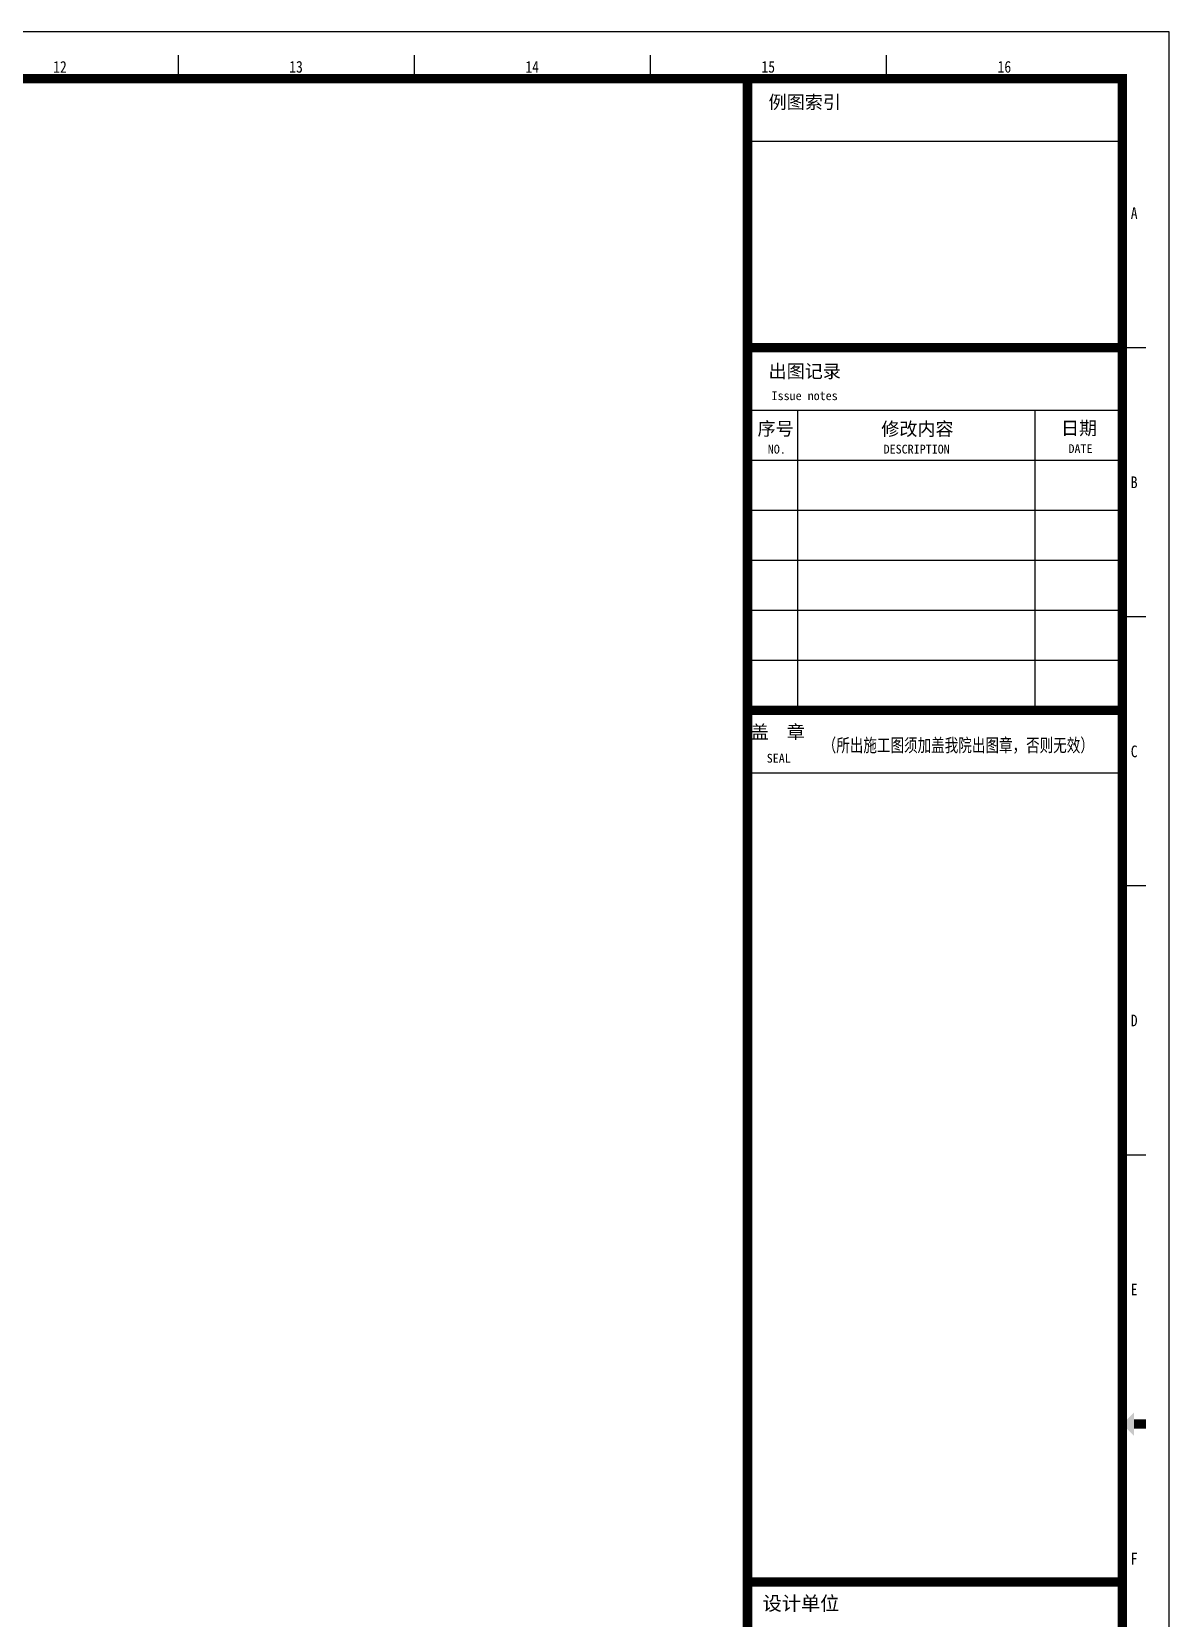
# Model space of a CAD drawing. Extents: x 65861 to 191729, y -16848 to 27649.
# Drawn here: x 173548 to 191729, y 2298 to 27649 of the extents above; entities that cross this region are included whole.
import ezdxf
from ezdxf.enums import TextEntityAlignment as Align

# ---------------------------------------------------------------- set-up
doc = ezdxf.new("R2010")
doc.units = 0
doc.header["$LTSCALE"] = 1000
doc.header["$MEASUREMENT"] = 0
doc.layers.add('tk', color=253, linetype='Continuous')
doc.styles.add('TKZ1', font='SIMHEI.TTF', dxfattribs={"width": 0.7})
doc.styles.add('图签栏', font='SimSun.ttf')

# ---------------------------------------------------------------- blocks, each defined once
blk = doc.blocks.new('图框')
for p, q in [((-58108, -445311), (-142208, -445311)), ((-58108, -504711), (-58108, -445311)), ((-79258, -445811), (-79258, -446311)), ((-74221, -445811), (-74221, -446311)), ((-69183, -445811), (-69183, -446311)), ((-64146, -445811), (-64146, -446311)), ((-67108, -447645), (-59108, -447645)), ((-67108, -452051), (-59108, -452051)), ((-58608, -452051), (-59108, -452051)), ((-67108, -453385), (-59108, -453385)), ((-66042, -453385), (-66042, -459785)), ((-60975, -453385), (-60975, -459785)), ((-67108, -454451), (-59108, -454451)), ((-67108, -455518), (-59108, -455518)), ((-67108, -456585), (-59108, -456585)), ((-67108, -457651), (-59108, -457651)), ((-58608, -457791), (-59108, -457791)), ((-67108, -458718), (-59108, -458718)), ((-67108, -459785), (-59108, -459785)), ((-67108, -461118), (-59108, -461118)), ((-67108, -461118), (-59108, -461118)), ((-58608, -463531), (-59108, -463531)), ((-58608, -469271), (-59108, -469271))]:
    blk.add_line(p, q)
at = {"const_width": 200}
blk.add_lwpolyline([(-59108, -446311), (-139708, -446311), (-139708, -503711), (-59108, -503711)], close=True, dxfattribs=at)
for points in [[(-67108, -446311), (-67108, -503711)], [(-67108, -452051), (-59108, -452051)], [(-67108, -459785), (-59108, -459785)], [(-58858, -475011), (-58608, -475011)], [(-67108, -478378), (-59108, -478378)], [(-67108, -478378), (-59108, -478378)]]:
    blk.add_lwpolyline(points, dxfattribs=at)
blk.add_solid([(-58858, -475261), (-58858, -474761), (-59108, -475011)])
at = {"style": 'TKZ1', "width": 0.85}
for s, p in [('12', (-81777, -446061)), ('13', (-76740, -446061)), ('14', (-71702, -446061)), ('15', (-66665, -446061)), ('16', (-61627, -446061)), ('A', (-58858, -449181)), ('B', (-58858, -454921)), ('C', (-58858, -460661)), ('D', (-58858, -466401)), ('E', (-58858, -472141)), ('F', (-58858, -477881))]:
    blk.add_text(s, height=250, dxfattribs=at).set_placement(p, align=Align.MIDDLE)
at = {"style": '图签栏'}
for s, height, p in [('例图索引', 282.8, (-66658, -446953)), ('出图记录', 282.8, (-66658, -452693)), ('Issue notes', 188.55, (-66594, -453169)), ('序号', 282.8, (-66893, -453919)), ('修改内容', 282.8, (-64254, -453925)), ('日期', 282.8, (-60420, -453908)), ('NO.', 188.6, (-66675, -454310)), ('DESCRIPTION', 188.55, (-64204, -454309)), ('DATE', 188.6, (-60260, -454298)), ('盖  章', 282.8, (-67041, -460388)), ('SEAL', 188.6, (-66698, -460902))]:
    blk.add_text(s, height=height, dxfattribs=at).set_placement(p)
at = {"style": '图签栏', "width": 0.75}
blk.add_text('（所出施工图须加盖我院出图章，否则无效）', height=282.83, dxfattribs=at).set_placement((-65504, -460671))
at = {"style": '图签栏'}
blk.add_text('设计单位', height=300, dxfattribs=at).set_placement((-65967, -478828), align=Align.MIDDLE)

msp = doc.modelspace()

# ---------------------------------------------------------------- block references
at = {"layer": 'tk', "xscale": 0.7491082046180964, "yscale": 0.749108204501681, "zscale": 0.7491082045191118}
msp.add_blockref('图框', (235259, 361235), dxfattribs=at)

doc.saveas('drawing.dxf')
